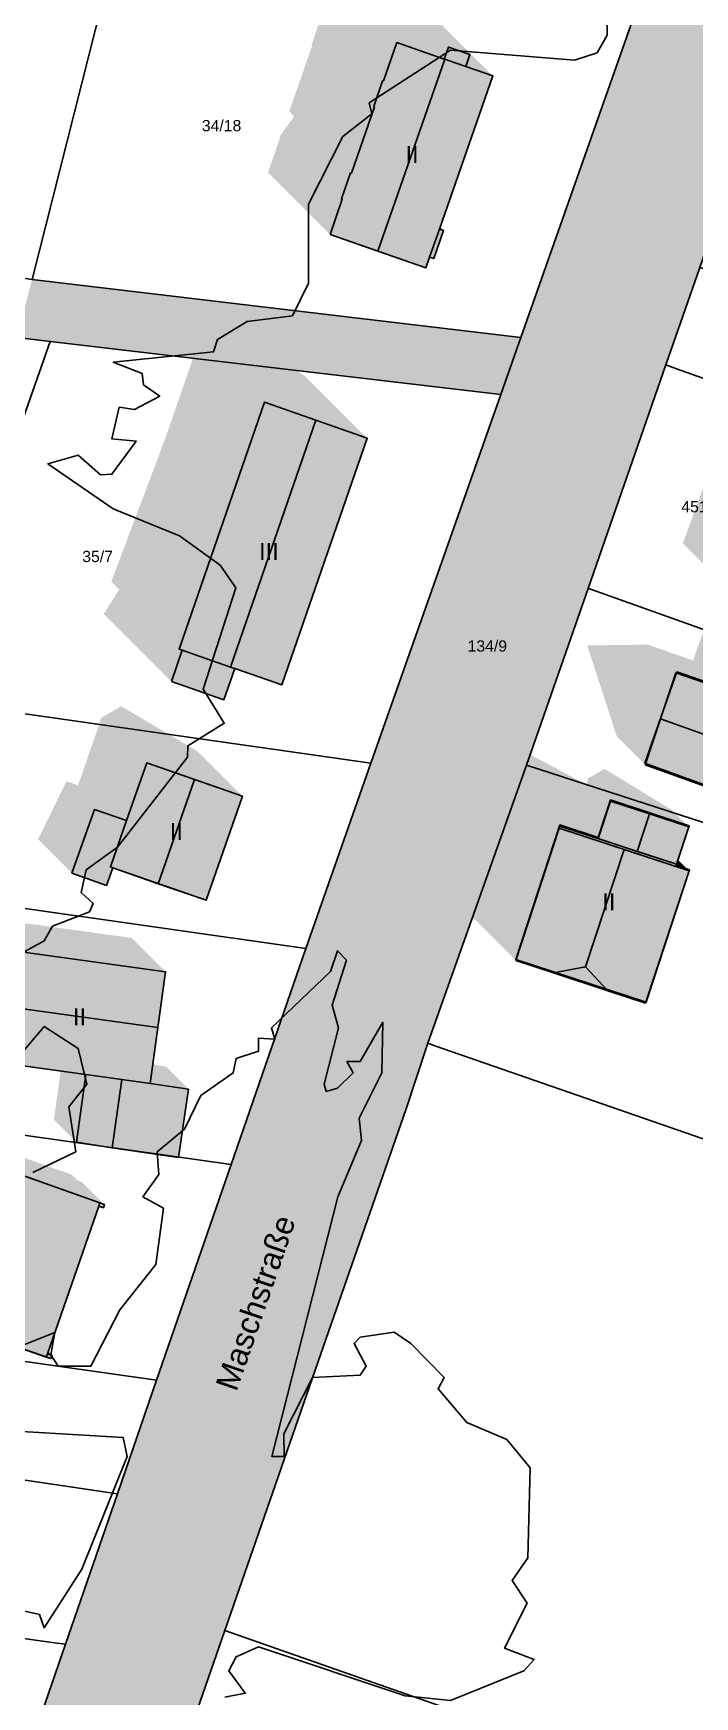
# Model space of a CAD drawing. Header units: millimetres. Extents: x 238 to 3518, y -74 to 2735.
# Drawn here: x 1442.6 to 1501.2, y 1210.9 to 1358.4 of the extents above; entities that cross this region are included whole.
import ezdxf
from ezdxf.enums import TextEntityAlignment as Align

# ---------------------------------------------------------------- set-up
doc = ezdxf.new("R2010")
doc.units = ezdxf.units.MM
for name, color, linetype in [('LP_Flurstueck_bez', 7, 'Continuous'), ('LP_Flurstuecke', 8, 'Continuous'), ('LP_Gebaeude_Dachaufsicht', 9, 'Continuous'), ('LP_Gebaeude_Dachschatten', 253, 'Continuous'), ('LP_Gebaeude_F', 254, 'Continuous'), ('LP_Gebaeude_Geschosszahl', 7, 'Continuous'), ('LP_Gebaeude_Schatten', 7, 'Continuous'), ('LP_Gebaeude_U', 7, 'Continuous'), ('LP_Topographie_Hoehenlinien', 8, 'Continuous'), ('LP_Verkehr_Strassen', 9, 'Continuous'), ('LP_Verkehr_Strassennamen', 7, 'Continuous'), ('LP_Verkehr_Wege_Plaetze', 252, 'Continuous')]:
    doc.layers.add(name, color=color, linetype=linetype)
doc.styles.get("Standard").update_dxf_attribs({"font": 'arial.ttf'})

msp = doc.modelspace()

# ---------------------------------------------------------------- hatches: boundary and pattern name
at = {"layer": 'LP_Gebaeude_Dachschatten'}
for points in [[(1479.06, 1356.08), (1479.01, 1356.09), (1474.81, 1357.55), (1473.62, 1354.15), (1473.54, 1354.17), (1472.75, 1351.88), (1472.82, 1351.85), (1470.77, 1345.97), (1470.7, 1345.99), (1469.89, 1343.69), (1469.97, 1343.66), (1468.88, 1340.54), (1473.13, 1339.06)], [(1467.62, 1324.07), (1463.06, 1325.67), (1455.5, 1303.78), (1455.78, 1303.68), (1460.05, 1302.19)], [(1508.5, 1293.92), (1509.87, 1297.55), (1510.04, 1297.98), (1503.55, 1300.28), (1499.54, 1301.68), (1498.17, 1297.61)], [(1456.87, 1292.22), (1452.63, 1293.7), (1450.85, 1288.58), (1449.42, 1284.47), (1449.63, 1284.4), (1453.66, 1282.99)], [(1493.73, 1290.31), (1492.64, 1286.99), (1496.11, 1285.85), (1497.2, 1289.17)], [(1489.19, 1287.91), (1485.35, 1276.18), (1488.7, 1275.08), (1491.53, 1275.61), (1494.95, 1286.02)], [(1453.62, 1270.23), (1454.3, 1275.18), (1440.44, 1277.1), (1439.75, 1272.15)]]:
    msp.add_hatch(color=253, dxfattribs=at).paths.add_polyline_path(points)
at = {"layer": 'LP_Gebaeude_F'}
for points in [[(1468.88, 1340.54), (1477.38, 1337.58), (1477.71, 1338.53), (1478.07, 1338.4), (1478.94, 1340.89), (1478.58, 1341.01), (1483.31, 1354.6), (1480.91, 1355.43), (1481.28, 1356.49), (1479.38, 1357.15), (1479.01, 1356.09), (1474.81, 1357.55), (1473.62, 1354.15), (1473.54, 1354.17), (1472.75, 1351.88), (1472.82, 1351.85), (1470.77, 1345.97), (1470.7, 1345.99), (1469.89, 1343.69), (1469.97, 1343.66)], [(1454.82, 1300.91), (1459.48, 1299.3), (1460.44, 1302.06), (1464.6, 1300.61), (1472.18, 1322.47), (1463.06, 1325.67), (1455.5, 1303.78), (1455.78, 1303.68)], [(1496.77, 1293.67), (1507, 1289.95), (1509.9, 1297.64), (1510.06, 1298.08), (1503.59, 1300.37), (1499.63, 1301.77)], [(1449.42, 1284.47), (1449.63, 1284.4), (1457.89, 1281.52), (1461.11, 1290.74), (1452.63, 1293.7), (1450.85, 1288.58)], [(1485.35, 1276.26), (1496.91, 1272.48), (1500.75, 1284.22), (1499.56, 1284.61), (1500.71, 1288.13), (1493.73, 1290.41), (1492.64, 1287.09), (1489.26, 1288.2)], [(1446.01, 1283.93), (1449.08, 1282.84), (1449.63, 1284.4), (1449.42, 1284.47), (1450.85, 1288.58), (1448.02, 1289.57)], [(1439.06, 1267.2), (1447.24, 1266.07), (1450.42, 1265.62), (1452.94, 1265.27), (1454.3, 1275.18), (1440.44, 1277.1)], [(1446.41, 1260.07), (1449.58, 1259.59), (1450.42, 1265.62), (1447.24, 1266.07)], [(1449.58, 1259.59), (1455.45, 1258.72), (1456.33, 1264.79), (1452.94, 1265.27), (1450.42, 1265.62)], [(1433.91, 1244.42), (1444.14, 1240.89), (1444.24, 1241.18), (1443.83, 1241.32), (1448.39, 1254.41), (1448.79, 1254.27), (1448.89, 1254.55), (1438.96, 1258.07), (1438.68, 1258.17), (1434.74, 1246.82)]]:
    msp.add_hatch(color=254, dxfattribs=at).paths.add_polyline_path(points)
at = {"layer": 'LP_Gebaeude_Schatten'}
for points in [[(1470.06, 1365.08), (1471.47, 1364.26), (1473.41, 1362.93), (1477.81, 1360.1), (1483.31, 1354.6), (1480.91, 1355.43), (1481.28, 1356.49), (1479.38, 1357.15), (1479.01, 1356.09), (1474.81, 1357.55), (1473.62, 1354.15), (1473.54, 1354.17), (1472.75, 1351.88), (1472.82, 1351.85), (1470.77, 1345.97), (1470.7, 1345.99), (1469.89, 1343.69), (1469.97, 1343.66), (1468.88, 1340.54), (1463.38, 1346.04), (1464.46, 1349.13), (1464.39, 1349.19), (1465.69, 1350.99), (1465.7, 1350.99), (1465.27, 1351.47), (1467.31, 1357.31), (1467.25, 1357.38), (1468.04, 1359.67), (1468.12, 1359.65), (1469.31, 1363.05), (1470.01, 1365.09), (1470.06, 1365.08)], [(1478.58, 1341.01), (1478.64, 1341.18), (1478.94, 1340.89), (1478.58, 1341.01)], [(1506.23, 1329.87), (1508.14, 1329.17), (1507.81, 1334.22), (1511.39, 1336.58), (1511.73, 1337.51), (1512.25, 1337.32), (1515.32, 1336.2), (1516.54, 1335.75), (1515.39, 1332.58), (1513.81, 1328.22), (1512.23, 1323.87), (1506.15, 1307.15), (1500.15, 1313.15), (1506.23, 1329.87)], [(1450.21, 1309.07), (1449.5, 1309.78), (1454.23, 1322.32), (1458.12, 1333.57), (1466.68, 1327.97), (1472.18, 1322.47), (1467.62, 1324.07), (1463.06, 1325.67), (1455.5, 1303.78), (1455.78, 1303.68), (1454.82, 1300.91), (1448.82, 1306.91), (1450.21, 1309.07)], [(1501.05, 1302.78), (1502.49, 1306.85), (1507.53, 1305.7), (1514.57, 1302.56), (1517.07, 1300.06), (1504.99, 1304.35), (1503.55, 1300.28), (1499.54, 1301.68), (1498.17, 1297.61), (1496.8, 1293.54), (1494.3, 1296.04), (1491.67, 1304.11), (1497.04, 1304.18), (1501.05, 1302.78)], [(1445.52, 1292.07), (1446.54, 1291.71), (1446.85, 1292.58), (1448.63, 1297.7), (1450.37, 1298.72), (1457.11, 1294.74), (1461.11, 1290.74), (1456.87, 1292.22), (1452.63, 1293.7), (1450.85, 1288.58), (1448.02, 1289.57), (1446.01, 1283.93), (1443.01, 1286.93), (1445.52, 1292.07)], [(1483.19, 1293.91), (1483.26, 1294.1), (1483.61, 1293.98), (1486.45, 1294.52), (1491.64, 1291.76), (1491.73, 1292.31), (1493.2, 1293.17), (1499.17, 1289.53), (1500.67, 1288.03), (1493.73, 1290.31), (1492.64, 1286.99), (1489.26, 1288.1), (1489.19, 1287.91), (1485.35, 1276.18), (1479.35, 1282.18), (1483.19, 1293.91)], [(1499.52, 1284.52), (1499.58, 1284.71), (1499.72, 1285.12), (1500.7, 1284.13), (1499.52, 1284.52)], [(1454.3, 1275.18), (1440.44, 1277.1), (1439.75, 1272.15), (1439.06, 1267.2), (1436.06, 1270.2), (1433.25, 1278.65), (1437.44, 1280.1), (1451.3, 1278.18), (1454.3, 1275.18)], [(1456.33, 1264.79), (1452.94, 1265.27), (1453.17, 1266.96), (1454.33, 1266.79), (1456.33, 1264.79)], [(1445.01, 1266.38), (1447.24, 1266.07), (1446.41, 1260.07), (1444.41, 1262.07), (1445.01, 1266.38)], [(1446.49, 1256.7), (1446.89, 1256.55), (1448.89, 1254.55), (1448.49, 1254.7), (1438.96, 1258.07), (1439.47, 1259.51), (1445.99, 1257.2), (1446.49, 1256.7)], [(1443.83, 1241.32), (1443.9, 1241.51), (1444.24, 1241.18), (1443.83, 1241.32)]]:
    msp.add_hatch(color=7, dxfattribs=at).paths.add_polyline_path(points)
at = {"layer": 'LP_Verkehr_Strassen'}
msp.add_hatch(color=9, dxfattribs=at).paths.add_polyline_path([(1338.27, 1034.94), (1339.43, 1027.15), (1348.07, 1038.23), (1355.18, 1047.1), (1361.93, 1055.48), (1368.72, 1063.86), (1375.55, 1072.23), (1382.42, 1080.56), (1389.32, 1088.86), (1396.26, 1097.14), (1403.2, 1105.39), (1410.01, 1113.28), (1416.3, 1121.67), (1421.99, 1130.43), (1427.08, 1139.54), (1431.56, 1148.98), (1434.41, 1156.15), (1435.6, 1157.37), (1437.04, 1158.28), (1438.12, 1158.66), (1438.65, 1158.84), (1440.35, 1159.03), (1443.93, 1171.81), (1442.75, 1172.78), (1441.89, 1174.19), (1441.73, 1175.69), (1454.57, 1213.02), (1473.56, 1268.2), (1503.98, 1356.22), (1504.69, 1357.68), (1505.58, 1358.81), (1506.93, 1359.54), (1508.15, 1359.99), (1509.57, 1360.22), (1512.13, 1367.72), (1510.3, 1368.85), (1509.6, 1370.1), (1509.75, 1372.09), (1514.06, 1384.55), (1536.72, 1448.52), (1552.7, 1493.63), (1556, 1503.78), (1558.08, 1506.22), (1559.89, 1507.12), (1561.5, 1507.04), (1567.45, 1512.73), (1573.76, 1518.77), (1573.1, 1519.61), (1572.34, 1522.3), (1572.64, 1524.89), (1577.82, 1530.25), (1573.68, 1534.68), (1572.6, 1535.85), (1562.44, 1538.28), (1560.13, 1538.91), (1560.96, 1536.73), (1561.93, 1533.9), (1562.99, 1526.99), (1562.93, 1524.99), (1561.61, 1522.45), (1559.8, 1520.49), (1557.08, 1517.13), (1554.39, 1513.25), (1552.23, 1509.63), (1550.38, 1505.49), (1548.17, 1499.54), (1540.54, 1477.79), (1539.01, 1476.46), (1536.65, 1476.24), (1494.41, 1482.19), (1450.41, 1488.39), (1445.11, 1488.17), (1441.6, 1462.89), (1453.97, 1461.16), (1456.53, 1479.46), (1459.91, 1482.01), (1489.91, 1477.79), (1534.97, 1471.45), (1536.71, 1469.6), (1536.98, 1467.84), (1531.28, 1451.24), (1511.39, 1394.9), (1488.51, 1331.04), (1485.8, 1331.42), (1484.01, 1326.34), (1486.98, 1325.85), (1467.43, 1268.86), (1432.65, 1168.66), (1431.85, 1167.97), (1430.63, 1167.61), (1429.27, 1167.32), (1427.18, 1157.93), (1427.72, 1156.91), (1427.91, 1155.77), (1427.56, 1154.67), (1426.18, 1151.14), (1421.88, 1142.01), (1416.99, 1133.19), (1411.53, 1124.71), (1405.52, 1116.61), (1398.98, 1108.93), (1391.82, 1100.81), (1384.74, 1092.62), (1377.74, 1084.36), (1370.83, 1076.04), (1364, 1067.64), (1357.25, 1059.18), (1350.59, 1050.65), (1344.18, 1042.26)])
at = {"layer": 'LP_Verkehr_Wege_Plaetze'}
for points in [[(1485.8, 1331.42), (1488.51, 1331.04), (1511.39, 1394.9), (1531.28, 1451.24), (1536.98, 1467.84), (1536.71, 1469.6), (1534.97, 1471.45), (1527.71, 1450.9), (1521.84, 1434.2), (1515.71, 1416.76), (1509.16, 1398.13), (1504.74, 1385.51), (1504.1, 1383.66), (1499.35, 1370.03), (1495.72, 1359.61)], [(1441.73, 1175.69), (1441.89, 1174.19), (1442.75, 1172.78), (1443.93, 1171.81), (1450.05, 1189.39), (1459.55, 1216.78), (1468.06, 1241.32), (1475.62, 1263.03), (1477.55, 1268.86), (1486.29, 1293.49), (1491.75, 1309.17), (1498.64, 1328.97), (1501.65, 1337.62), (1508.46, 1357.17), (1509.57, 1360.22), (1508.15, 1359.99), (1506.93, 1359.54), (1505.58, 1358.81), (1504.69, 1357.68), (1503.98, 1356.22), (1473.56, 1268.2), (1454.57, 1213.02)], [(1441.15, 1331.41), (1444.09, 1331.06), (1484.01, 1326.34), (1485.8, 1331.42), (1442.47, 1336.56)], [(1429.27, 1167.32), (1430.63, 1167.61), (1431.85, 1167.97), (1432.65, 1168.66), (1467.43, 1268.86), (1486.98, 1325.85), (1484.01, 1326.34), (1472.51, 1293.66), (1466.73, 1277.25), (1460.11, 1258.1), (1453.51, 1238.99), (1450.03, 1228.91), (1445.43, 1215.57), (1437.88, 1193.71), (1430.17, 1171.39)]]:
    msp.add_hatch(color=252, dxfattribs=at).paths.add_polyline_path(points)

# ---------------------------------------------------------------- linework, layer by layer
at = {"layer": 'LP_Flurstuecke', "color": 8}
for points in [[(1440.35, 1159.03), (1443.93, 1171.81), (1450.05, 1189.39), (1459.55, 1216.78), (1468.06, 1241.32), (1475.62, 1263.03), (1477.55, 1268.86), (1486.29, 1293.49), (1491.75, 1309.17), (1498.64, 1328.97), (1501.65, 1337.62), (1508.46, 1357.17), (1509.57, 1360.22), (1512.13, 1367.72), (1512.66, 1369.23), (1518.83, 1386.73), (1527.2, 1410.44), (1527.88, 1412.36), (1528.22, 1413.33), (1532.43, 1425.33), (1538.65, 1443.08), (1549.42, 1473.14), (1556.33, 1492.41), (1561.5, 1507.04)], [(1546.5, 1504.25), (1545.12, 1500.35), (1543.77, 1496.49), (1536.65, 1476.24), (1534.97, 1471.45), (1527.71, 1450.9), (1521.84, 1434.2), (1515.71, 1416.76), (1509.16, 1398.13), (1504.74, 1385.51), (1504.1, 1383.66), (1499.35, 1370.03), (1495.72, 1359.61), (1485.8, 1331.42), (1484.01, 1326.34), (1472.51, 1293.66), (1466.73, 1277.25), (1460.11, 1258.1), (1453.51, 1238.99), (1450.03, 1228.91), (1445.43, 1215.57), (1437.88, 1193.71)]]:
    msp.add_lwpolyline(points, dxfattribs=at)
for points in [[(1358.62, 1349.37), (1442.47, 1336.56), (1449.97, 1366.14), (1408.54, 1372.06), (1368.54, 1377.77), (1359.59, 1352.15)], [(1442.47, 1336.56), (1485.8, 1331.42), (1495.72, 1359.61), (1449.97, 1366.14)], [(1356.85, 1344.31), (1441.15, 1331.41), (1444.09, 1331.06), (1484.01, 1326.34), (1485.8, 1331.42), (1442.47, 1336.56), (1358.62, 1349.37)], [(1339.58, 1295.36), (1427.13, 1282.89), (1430.54, 1292.58), (1432.91, 1299.31), (1444.09, 1331.06), (1441.15, 1331.41), (1356.85, 1344.31), (1354.6, 1338.02), (1342.99, 1305.04)], [(1498.64, 1328.97), (1499.58, 1328.64), (1512.25, 1324.14), (1531.98, 1317.14), (1535.04, 1325.85), (1525.61, 1329.18), (1515.37, 1332.79), (1502.61, 1337.29), (1501.65, 1337.62)], [(1432.91, 1299.31), (1472.51, 1293.66), (1484.01, 1326.34), (1444.09, 1331.06)], [(1491.75, 1309.17), (1492.06, 1309.06), (1505.04, 1304.44), (1517.06, 1300.16), (1525.02, 1297.32), (1531.98, 1317.14), (1512.25, 1324.14), (1499.58, 1328.64), (1498.64, 1328.97)], [(1486.29, 1293.49), (1519.86, 1282.61), (1525.02, 1297.32), (1517.06, 1300.16), (1505.04, 1304.44), (1492.06, 1309.06), (1491.75, 1309.17)], [(1427.13, 1282.89), (1466.73, 1277.25), (1472.51, 1293.66), (1432.91, 1299.31), (1430.54, 1292.58)], [(1332.79, 1276.12), (1412.26, 1264.87), (1460.11, 1258.1), (1466.73, 1277.25), (1427.13, 1282.89), (1339.58, 1295.36)], [(1477.55, 1268.86), (1478.18, 1268.63), (1521.11, 1253.73), (1529.06, 1250.97), (1537.51, 1276.89), (1533.91, 1278.06), (1519.86, 1282.61), (1486.29, 1293.49)], [(1459.55, 1216.78), (1494.53, 1204.53), (1496.61, 1203.89), (1511.71, 1198.62), (1526.81, 1193.36), (1551.75, 1184.67), (1554.49, 1183.73), (1563.02, 1208.58), (1547.1, 1214.01), (1541.56, 1219.17), (1547.02, 1234.88), (1550.75, 1243.44), (1529.06, 1250.97), (1521.11, 1253.73), (1478.18, 1268.63), (1477.55, 1268.86), (1475.62, 1263.03), (1468.06, 1241.32)], [(1409.77, 1248.06), (1416.35, 1247.13), (1421.84, 1243.47), (1453.51, 1238.99), (1460.11, 1258.1), (1412.26, 1264.87)], [(1330.01, 1231.75), (1330.26, 1208.73), (1377.65, 1202.11), (1379.24, 1201.89), (1437.88, 1193.71), (1445.43, 1215.57), (1444.46, 1215.71), (1363.41, 1227.07), (1364.24, 1241.62), (1364.79, 1251.48), (1364.96, 1254.38), (1330.67, 1259.21), (1330.6, 1256.32), (1330.37, 1246.64)], [(1364.24, 1241.62), (1450.03, 1228.91), (1453.51, 1238.99), (1421.84, 1243.47), (1364.79, 1251.48)], [(1363.41, 1227.07), (1444.46, 1215.71), (1445.43, 1215.57), (1450.03, 1228.91), (1364.24, 1241.62)], [(1450.05, 1189.39), (1451.07, 1189.3), (1490.44, 1185.88), (1496.61, 1203.89), (1494.53, 1204.53), (1459.55, 1216.78)]]:
    msp.add_lwpolyline(points, close=True, dxfattribs=at)
at = {"layer": 'LP_Gebaeude_Dachaufsicht', "color": 9}
for p, q in [((1473.62, 1354.15, 76.37), (1474.81, 1357.55, 76.37)), ((1474.81, 1357.55, 76.37), (1479.01, 1356.09, 81.09)), ((1479.01, 1356.09, 72.3), (1479.38, 1357.15, 72.3)), ((1479.38, 1357.15, 72.3), (1481.28, 1356.49, 72.3)), ((1473.13, 1339.06, 81.15), (1479.06, 1356.08, 81.15)), ((1479.01, 1356.09, 81.09), (1479.06, 1356.08, 81.15)), ((1479.01, 1356.09, 72.3), (1479.06, 1356.08, 72.3)), ((1479.06, 1356.08, 72.3), (1479.97, 1355.76, 72.3)), ((1479.06, 1356.08, 81.15), (1479.97, 1355.76, 80.12)), ((1479.97, 1355.76, 80.12), (1480.91, 1355.43, 79.07)), ((1479.97, 1355.76, 72.3), (1480.91, 1355.43, 72.3)), ((1480.91, 1355.43, 72.3), (1481.28, 1356.49, 72.3)), ((1480.91, 1355.43, 79.07), (1483.31, 1354.6, 76.37)), ((1472.75, 1351.88, 76.28), (1473.54, 1354.17, 76.28)), ((1473.54, 1354.17, 76.28), (1473.62, 1354.15, 76.37)), ((1478.58, 1341.01, 76.37), (1483.31, 1354.6, 76.37)), ((1470.77, 1345.97, 76.37), (1472.82, 1351.85, 76.37)), ((1472.75, 1351.88, 76.28), (1472.82, 1351.85, 76.37)), ((1469.89, 1343.69, 76.28), (1470.7, 1345.99, 76.28)), ((1470.7, 1345.99, 76.28), (1470.77, 1345.97, 76.37)), ((1468.88, 1340.54, 76.37), (1469.97, 1343.66, 76.37)), ((1469.89, 1343.69, 76.28), (1469.97, 1343.66, 76.37)), ((1468.88, 1340.54, 76.37), (1473.13, 1339.06, 81.15)), ((1477.71, 1338.53, 76.37), (1478.58, 1341.01, 76.37)), ((1478.07, 1338.4, 76.37), (1478.94, 1340.89, 76.37)), ((1478.58, 1341.01, 76.37), (1478.94, 1340.89, 76.37)), ((1473.13, 1339.06, 81.15), (1477.38, 1337.58, 76.37)), ((1477.38, 1337.58, 76.37), (1477.71, 1338.53, 76.37)), ((1477.71, 1338.53, 76.37), (1478.07, 1338.4, 76.37)), ((1455.5, 1303.78, 76.83), (1463.06, 1325.67, 76.83)), ((1463.06, 1325.67, 76.83), (1467.62, 1324.07, 82.34)), ((1460.05, 1302.19, 82.34), (1467.62, 1324.07, 82.34)), ((1467.62, 1324.07, 82.34), (1472.18, 1322.47, 76.83)), ((1464.6, 1300.61, 76.83), (1472.18, 1322.47, 76.83)), ((1454.82, 1300.91, 76.83), (1455.78, 1303.68, 76.83)), ((1455.5, 1303.78, 76.83), (1455.78, 1303.68, 77.17)), ((1455.78, 1303.68, 77.17), (1460.05, 1302.19, 82.34)), ((1455.78, 1303.68, 76.83), (1460.05, 1302.19, 76.83)), ((1459.48, 1299.3, 76.83), (1460.44, 1302.06, 76.83)), ((1460.05, 1302.19, 82.34), (1460.44, 1302.06, 81.88)), ((1460.05, 1302.19, 76.83), (1460.44, 1302.06, 76.83)), ((1460.44, 1302.06, 81.88), (1464.6, 1300.61, 76.83)), ((1454.82, 1300.91, 76.83), (1459.48, 1299.3, 76.83)), ((1498.17, 1297.61, 78.67), (1499.54, 1301.68, 73.13)), ((1499.54, 1301.68, 73.13), (1503.55, 1300.28, 73.11)), ((1496.8, 1293.54, 73.13), (1498.17, 1297.61, 78.67)), ((1498.17, 1297.61, 78.67), (1508.5, 1293.92, 78.67)), ((1450.85, 1288.58, 74.51), (1452.63, 1293.7, 74.51)), ((1452.63, 1293.7, 74.51), (1456.87, 1292.22, 78.25)), ((1496.8, 1293.54, 73.13), (1506.96, 1289.86, 73.13)), ((1453.66, 1282.99, 78.25), (1456.87, 1292.22, 78.25)), ((1456.87, 1292.22, 78.25), (1461.11, 1290.74, 74.51)), ((1457.89, 1281.52, 74.51), (1461.11, 1290.74, 74.51)), ((1492.64, 1286.99, 71.73), (1493.73, 1290.31, 71.73)), ((1493.73, 1290.31, 71.73), (1497.2, 1289.17, 74.9)), ((1446.01, 1283.93, 72.63), (1448.02, 1289.57, 72.63)), ((1448.02, 1289.57, 72.63), (1450.85, 1288.58, 72.63)), ((1496.11, 1285.85, 74.9), (1497.2, 1289.17, 74.9)), ((1497.2, 1289.17, 74.9), (1500.67, 1288.03, 71.73)), ((1449.42, 1284.47, 74.51), (1450.85, 1288.58, 74.51)), ((1449.42, 1284.47, 72.63), (1450.85, 1288.58, 72.63)), ((1485.35, 1276.18, 77.54), (1489.19, 1287.91, 77.54)), ((1489.19, 1287.91, 77.54), (1489.26, 1288.1, 77.54)), ((1489.19, 1287.91, 77.54), (1494.95, 1286.02, 81.21)), ((1489.19, 1287.91, 77.54), (1499.52, 1284.52, 77.54)), ((1489.26, 1288.1, 77.54), (1499.58, 1284.71, 77.54)), ((1499.58, 1284.71, 71.73), (1500.67, 1288.03, 71.73)), ((1491.53, 1275.61, 81.21), (1494.95, 1286.02, 81.21)), ((1492.64, 1286.99, 71.73), (1496.11, 1285.85, 74.9)), ((1494.95, 1286.02, 81.21), (1500.7, 1284.13, 77.54)), ((1496.11, 1285.85, 74.9), (1499.58, 1284.71, 71.73)), ((1449.08, 1282.84, 72.63), (1449.63, 1284.4, 72.63)), ((1449.42, 1284.47, 74.51), (1449.63, 1284.4, 74.7)), ((1449.42, 1284.47, 72.63), (1449.63, 1284.4, 72.63)), ((1449.63, 1284.4, 74.7), (1453.66, 1282.99, 78.25)), ((1499.52, 1284.52, 77.54), (1499.58, 1284.71, 77.54)), ((1446.01, 1283.93, 72.63), (1449.08, 1282.84, 72.63)), ((1453.66, 1282.99, 78.25), (1457.89, 1281.52, 74.51)), ((1496.85, 1272.4, 77.54), (1500.7, 1284.13, 77.54)), ((1440.44, 1277.1, 73.03), (1454.3, 1275.18, 73.03)), ((1485.35, 1276.18, 77.54), (1488.7, 1275.08, 79.68)), ((1488.7, 1275.08, 79.68), (1491.53, 1275.61, 81.21)), ((1491.53, 1275.61, 81.21), (1493.5, 1273.5, 79.68)), ((1453.62, 1270.23, 77.99), (1454.3, 1275.18, 73.03)), ((1488.7, 1275.08, 79.68), (1493.5, 1273.5, 79.68)), ((1493.5, 1273.5, 79.68), (1496.85, 1272.4, 77.54)), ((1439.75, 1272.15, 77.99), (1453.62, 1270.23, 77.99)), ((1452.94, 1265.27, 73.03), (1453.62, 1270.23, 77.99)), ((1439.06, 1267.2, 73.03), (1447.24, 1266.07, 73.03)), ((1446.41, 1260.07, 71.74), (1447.24, 1266.07, 71.74)), ((1447.24, 1266.07, 73.03), (1450.42, 1265.62, 73.03)), ((1447.24, 1266.07, 71.74), (1450.42, 1265.62, 71.74)), ((1449.58, 1259.59, 71.74), (1450.42, 1265.62, 71.74)), ((1450.42, 1265.62, 73.03), (1452.94, 1265.27, 73.03)), ((1450.42, 1265.62, 71.74), (1452.94, 1265.27, 71.74)), ((1452.94, 1265.27, 71.74), (1456.33, 1264.79, 71.74)), ((1455.45, 1258.72, 71.74), (1456.33, 1264.79, 71.74)), ((1446.41, 1260.07, 71.74), (1449.58, 1259.59, 71.74)), ((1449.58, 1259.59, 71.74), (1455.45, 1258.72, 71.74)), ((1438.96, 1258.07, 72.59), (1448.49, 1254.7, 72.59)), ((1443.83, 1241.32, 72.59), (1448.39, 1254.41, 72.59)), ((1448.39, 1254.41, 72.59), (1448.49, 1254.7, 72.59)), ((1448.39, 1254.41, 72.15), (1448.49, 1254.7, 72.15)), ((1448.39, 1254.41, 72.15), (1448.79, 1254.27, 72.15)), ((1448.49, 1254.7, 72.15), (1448.89, 1254.55, 72.15)), ((1448.79, 1254.27, 72.15), (1448.89, 1254.55, 72.15)), ((1433.91, 1244.42, 72.59), (1443.73, 1241.03, 72.59)), ((1443.73, 1241.03, 72.59), (1443.83, 1241.32, 72.59)), ((1443.73, 1241.03, 72.59), (1444.14, 1240.89, 72.59)), ((1443.83, 1241.32, 72.59), (1444.24, 1241.18, 72.59)), ((1444.14, 1240.89, 72.59), (1444.24, 1241.18, 72.59))]:
    msp.add_line(p, q, dxfattribs=at)
at = {"layer": 'LP_Gebaeude_U', "color": 7}
for points in [[(1468.88, 1340.54), (1477.38, 1337.58), (1477.71, 1338.53), (1478.07, 1338.4), (1478.94, 1340.89), (1478.58, 1341.01), (1483.31, 1354.6), (1480.91, 1355.43), (1481.28, 1356.49), (1479.38, 1357.15), (1479.01, 1356.09), (1474.81, 1357.55), (1473.62, 1354.15), (1473.54, 1354.17), (1472.75, 1351.88), (1472.82, 1351.85), (1470.77, 1345.97), (1470.7, 1345.99), (1469.89, 1343.69), (1469.97, 1343.66)], [(1454.82, 1300.91), (1459.48, 1299.3), (1460.44, 1302.06), (1464.6, 1300.61), (1472.18, 1322.47), (1463.06, 1325.67), (1455.5, 1303.78), (1455.78, 1303.68)], [(1496.77, 1293.67), (1507, 1289.95), (1509.9, 1297.64), (1510.06, 1298.08), (1503.59, 1300.37), (1499.63, 1301.77)], [(1449.42, 1284.47), (1449.63, 1284.4), (1457.89, 1281.52), (1461.11, 1290.74), (1452.63, 1293.7), (1450.85, 1288.58)], [(1485.35, 1276.26), (1496.91, 1272.48), (1500.75, 1284.22), (1499.56, 1284.61), (1500.71, 1288.13), (1493.73, 1290.41), (1492.64, 1287.09), (1489.26, 1288.2)], [(1446.01, 1283.93), (1449.08, 1282.84), (1449.63, 1284.4), (1449.42, 1284.47), (1450.85, 1288.58), (1448.02, 1289.57)], [(1439.06, 1267.2), (1447.24, 1266.07), (1450.42, 1265.62), (1452.94, 1265.27), (1454.3, 1275.18), (1440.44, 1277.1)], [(1446.41, 1260.07), (1449.58, 1259.59), (1450.42, 1265.62), (1447.24, 1266.07)], [(1449.58, 1259.59), (1455.45, 1258.72), (1456.33, 1264.79), (1452.94, 1265.27), (1450.42, 1265.62)], [(1433.91, 1244.42), (1444.14, 1240.89), (1444.24, 1241.18), (1443.83, 1241.32), (1448.39, 1254.41), (1448.79, 1254.27), (1448.89, 1254.55), (1438.96, 1258.07), (1438.68, 1258.17), (1434.74, 1246.82)]]:
    msp.add_lwpolyline(points, close=True, dxfattribs=at)
at = {"layer": 'LP_Topographie_Hoehenlinien', "color": 8}
for points in [[(1439.55, 1275.75), (1443.55, 1277.92), (1444.28, 1279.22), (1447.55, 1280.49), (1447.89, 1281.22), (1446.81, 1282.22), (1447.28, 1284.22), (1450.03, 1286.22), (1456.24, 1294.22), (1456.29, 1295.22), (1459.51, 1297.22), (1457.65, 1300.22), (1460.52, 1309.22), (1459.14, 1311.22), (1455.55, 1313.82), (1449.65, 1316.22), (1443.88, 1320.22), (1446.55, 1320.98), (1448.55, 1319.23), (1449.55, 1319.29), (1451.69, 1322.22), (1449.55, 1322.42), (1450.2, 1325.22), (1451.55, 1325.02), (1453.79, 1326.22), (1452.34, 1327.22), (1452.23, 1328.22), (1449.67, 1329.22), (1458.55, 1330.13), (1458.92, 1331.22), (1461.55, 1332.84), (1465.55, 1333.33), (1466.98, 1336.22), (1466.96, 1343.22), (1470.01, 1349.22), (1472.58, 1351.22), (1472.36, 1352.22), (1479.55, 1356.89), (1490.55, 1356), (1492.55, 1356.65), (1493.43, 1358.22), (1493.46, 1368.22)], [(1459.55, 1210.89), (1461.36, 1211.22), (1459.91, 1213.22), (1460.55, 1214.47), (1462.55, 1215.33), (1475.55, 1210.99), (1479.55, 1210.59), (1486.07, 1213.22), (1486.96, 1214.22), (1484.35, 1215.22), (1486.35, 1219.22), (1485.03, 1221.22), (1486.4, 1223.22), (1486.61, 1231.22), (1484.55, 1233.73), (1481, 1235.22), (1478.46, 1238.22), (1478.99, 1239.22), (1476.05, 1242.22), (1474.55, 1243.24), (1471.55, 1242.78), (1471.01, 1242.22), (1472.07, 1240.22), (1471.55, 1239.43), (1467.33, 1239.22), (1464.79, 1234.22), (1464.82, 1232.22), (1463.71, 1232.22), (1469.56, 1255.22), (1471.68, 1260.22), (1471.47, 1262.22), (1473.48, 1266.22), (1473.55, 1270.71), (1471.55, 1267.24), (1470.38, 1267.22), (1470.92, 1266.22), (1469.55, 1264.86), (1468.55, 1264.58), (1468.35, 1265.22), (1469.63, 1270.22), (1469.08, 1272.22), (1470.34, 1276.22), (1469.55, 1277.05), (1468.92, 1275.22), (1463.68, 1270.22), (1464, 1269.22), (1462.55, 1269.3), (1462.55, 1268.15), (1460.55, 1267.49), (1460.31, 1266.22), (1457.42, 1264.22), (1455.98, 1261.22), (1453.56, 1259.22), (1453.71, 1257.22), (1452.3, 1255.22), (1454.13, 1254.22), (1453.45, 1249.22), (1450.24, 1245.22), (1447.68, 1240.22), (1444.79, 1240.22), (1444.15, 1241.22), (1444.48, 1243.22), (1439.55, 1241.26)], [(1442.55, 1257.39), (1446.34, 1259.22), (1445.73, 1263.22), (1447.34, 1265.22), (1446.55, 1268.39), (1443.55, 1270.34), (1441.76, 1268.22)], [(1437.55, 1234.67), (1450.55, 1233.89), (1450.9, 1232.22), (1446.89, 1222.22), (1443.55, 1217.04), (1443.13, 1218.22), (1438.55, 1219.23)]]:
    msp.add_lwpolyline(points, dxfattribs=at)

# ---------------------------------------------------------------- texts
at = {"layer": 'LP_Flurstueck_bez', "color": 7}
for s, p in [('34/18', (1459.27, 1350.19)), ('451/133', (1502.54, 1316.41)), ('35/7', (1448.28, 1312)), ('134/9', (1482.82, 1304.06))]:
    msp.add_text(s, height=1, dxfattribs=at).set_placement(p, align=Align.MIDDLE_CENTER)
at = {"layer": 'LP_Gebaeude_Geschosszahl', "color": 7}
for s, p in [('II', (1476.15, 1347.64)), ('III', (1463.46, 1312.43)), ('II', (1455.26, 1287.61)), ('II', (1493.59, 1281.38)), ('II', (1446.68, 1271.19))]:
    msp.add_text(s, height=1.5, dxfattribs=at).set_placement(p, align=Align.MIDDLE_CENTER)
at = {"layer": 'LP_Verkehr_Strassennamen', "color": 7}
msp.add_text('Maschstraße', height=2, rotation=70.9228, dxfattribs=at).set_placement((1462.28, 1245.84), align=Align.MIDDLE_CENTER)

doc.saveas('drawing.dxf')
